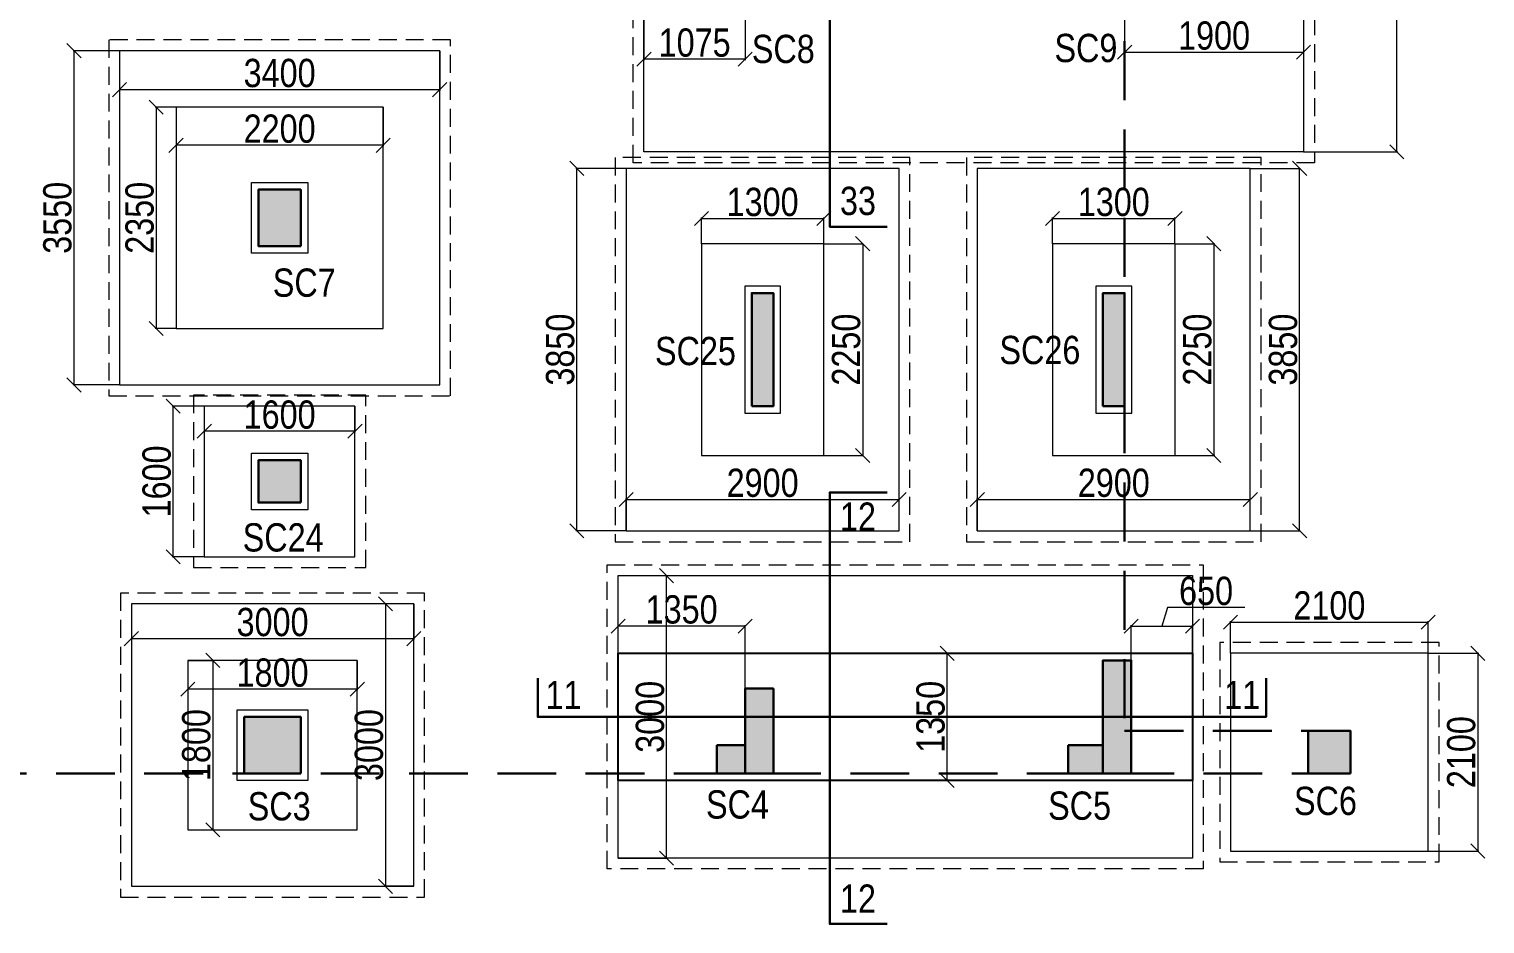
# Model space of a CAD drawing. Header units: millimetres. Extents: x 1112055 to 3390982, y -148532 to 766891.
# Drawn here: x 1999748 to 2015210, y 643513 to 653016 of the extents above; entities that cross this region are included whole.
import ezdxf

# ---------------------------------------------------------------- set-up
doc = ezdxf.new("R2010")
doc.units = ezdxf.units.MM
doc.header["$PDMODE"] = 35
doc.header["$PDSIZE"] = -25
doc.linetypes.add('DASHED2', pattern=[0.375, 0.25, -0.125])
doc.linetypes.add('Hidden', pattern=[9.525, 6.35, -3.175])
for name, color, linetype, lineweight in [('B COL. NO.', 3, 'Continuous', 20), ('B FINAL COLUMN', 1, 'Continuous', 30), ('B FOOTING', 49, 'Continuous', 20), ('B FOOTING DIM', 234, 'Continuous', 9), ('B P.C.C', 251, 'Continuous', 0)]:
    doc.layers.add(name, color=color, linetype=linetype, lineweight=lineweight)
doc.layers.add('B Pedestal', color=7, linetype='Continuous', lineweight=9, true_color=0x5c8948)
doc.layers.add('B-COL HT', color=7, linetype='Continuous', lineweight=0, true_color=0x4e4f45)
doc.styles.add('SWINC', font='swissc.ttf')
doc.dimstyles.new('BHOOMI', dxfattribs={"dimtxt": 230, "dimasz": 150, "dimexe": 10, "dimexo": 0, "dimgap": 25, "dimtad": 1, "dimdec": 0, "dimzin": 0, "dimdsep": 46, "dimtxsty": 'SWINC', "dimblk": 'OBLIQUE', "dimcen": 0.09, "dimclrd": 250, "dimclre": 250, "dimclrt": 256, "dimaunit": 1, "dimadec": 3, "dimazin": 0, "dimtfac": 1, "dimtdec": 0, "dimtofl": 0, "dimtmove": 1, "dimatfit": 3, "dimfxl": 100, "dimtolj": 1, "dimtzin": 0, "dimlwd": 9, "dimlwe": 5, "dimarcsym": 0})

# ---------------------------------------------------------------- blocks, each defined once
blk = doc.blocks.new('_Oblique')
at = {"color": 0, "linetype": 'ByBlock', "lineweight": -2}
blk.add_line((-0.5, -0.5), (0.5, 0.5), dxfattribs=at)
blk = doc.blocks.new('*D2699')
at = {"layer": 'B FOOTING DIM', "color": 250, "lineweight": 5, "ltscale": 0.5, "transparency": 16777216}
for p, q in [((2000834, 646912), (2000834, 646532)), ((2003834, 646912), (2003834, 646532)), ((2003834, 646542), (2000834, 646542))]:
    blk.add_line(p, q, dxfattribs=at)
at = {"layer": 'Defpoints', "color": 0, "transparency": 16777216}
for p in [(2000834, 646912), (2003834, 646912), (2000834, 646542)]:
    blk.add_point(p, dxfattribs=at)
at = {"layer": 'B FOOTING DIM', "color": 250, "lineweight": 5, "transparency": 16777216, "xscale": 150, "yscale": 150, "zscale": 150, "rotation": 180}
blk.add_blockref('_Oblique', (2000834, 646542), dxfattribs=at)
at = {"layer": 'B FOOTING DIM', "color": 250, "lineweight": 5, "transparency": 16777216, "xscale": 150, "yscale": 150, "zscale": 150}
blk.add_blockref('_Oblique', (2003834, 646542), dxfattribs=at)
at = {"layer": 'B FOOTING DIM', "transparency": 16777216, "insert": (2002334, 646717), "char_height": 300, "attachment_point": 5, "style": 'SWINC'}
blk.add_mtext('\\A1;3000', dxfattribs=at)
blk = doc.blocks.new('*D2700')
at = {"layer": 'B FOOTING DIM', "color": 250, "lineweight": 5, "ltscale": 0.5, "transparency": 16777216}
for p, q in [((2003834, 646912), (2003524, 646912)), ((2003534, 646912), (2003534, 643912)), ((2003834, 643912), (2003524, 643912))]:
    blk.add_line(p, q, dxfattribs=at)
at = {"layer": 'Defpoints', "color": 0, "transparency": 16777216}
for p in [(2003834, 646912), (2003534, 643912), (2003834, 643912)]:
    blk.add_point(p, dxfattribs=at)
at = {"layer": 'B FOOTING DIM', "color": 250, "lineweight": 5, "transparency": 16777216, "xscale": 150, "yscale": 150, "zscale": 150}
for p, rotation in [((2003534, 646912), 90), ((2003534, 643912), 270)]:
    blk.add_blockref('_Oblique', p, dxfattribs=dict(at, rotation=rotation))
at = {"layer": 'B FOOTING DIM', "transparency": 16777216, "insert": (2003359, 645412), "char_height": 300, "attachment_point": 5, "rotation": 90, "style": 'SWINC'}
blk.add_mtext('\\A1;3000', dxfattribs=at)
blk = doc.blocks.new('*D2701')
at = {"layer": 'B FOOTING DIM', "color": 250, "lineweight": 5, "ltscale": 0.5, "transparency": 16777216}
for p, q in [((2001434, 646312), (2001434, 645995)), ((2003234, 646312), (2003234, 645995)), ((2003234, 646005), (2001434, 646005))]:
    blk.add_line(p, q, dxfattribs=at)
at = {"layer": 'Defpoints', "color": 0, "transparency": 16777216}
for p in [(2001434, 646312), (2003234, 646312), (2001434, 646005)]:
    blk.add_point(p, dxfattribs=at)
at = {"layer": 'B FOOTING DIM', "color": 250, "lineweight": 5, "transparency": 16777216, "xscale": 150, "yscale": 150, "zscale": 150, "rotation": 180}
blk.add_blockref('_Oblique', (2001434, 646005), dxfattribs=at)
at = {"layer": 'B FOOTING DIM', "color": 250, "lineweight": 5, "transparency": 16777216, "xscale": 150, "yscale": 150, "zscale": 150}
blk.add_blockref('_Oblique', (2003234, 646005), dxfattribs=at)
at = {"layer": 'B FOOTING DIM', "transparency": 16777216, "insert": (2002334, 646180), "char_height": 300, "attachment_point": 5, "style": 'SWINC'}
blk.add_mtext('\\A1;1800', dxfattribs=at)
blk = doc.blocks.new('*D2702')
at = {"layer": 'B FOOTING DIM', "color": 250, "lineweight": 5, "ltscale": 0.5, "transparency": 16777216}
for p, q in [((2001434, 646312), (2001710, 646312)), ((2001700, 646312), (2001700, 644512)), ((2001434, 644512), (2001710, 644512))]:
    blk.add_line(p, q, dxfattribs=at)
at = {"layer": 'Defpoints', "color": 0, "transparency": 16777216}
for p in [(2001434, 646312), (2001434, 644512), (2001700, 644512)]:
    blk.add_point(p, dxfattribs=at)
at = {"layer": 'B FOOTING DIM', "color": 250, "lineweight": 5, "transparency": 16777216, "xscale": 150, "yscale": 150, "zscale": 150}
for p, rotation in [((2001700, 646312), 90), ((2001700, 644512), 270)]:
    blk.add_blockref('_Oblique', p, dxfattribs=dict(at, rotation=rotation))
at = {"layer": 'B FOOTING DIM', "transparency": 16777216, "insert": (2001525, 645412), "char_height": 300, "attachment_point": 5, "rotation": 90, "style": 'SWINC'}
blk.add_mtext('\\A1;1800', dxfattribs=at)
blk = doc.blocks.new('*D2729')
at = {"layer": 'B FOOTING DIM', "color": 250, "lineweight": 5, "ltscale": 0.5, "transparency": 16777216}
for p, q in [((2000709, 652787), (2000709, 652363)), ((2004109, 652787), (2004109, 652363)), ((2000709, 652373), (2004109, 652373))]:
    blk.add_line(p, q, dxfattribs=at)
at = {"layer": 'Defpoints', "color": 0, "transparency": 16777216}
for p in [(2000709, 652787), (2004109, 652787), (2004109, 652373)]:
    blk.add_point(p, dxfattribs=at)
at = {"layer": 'B FOOTING DIM', "color": 250, "lineweight": 5, "transparency": 16777216, "xscale": 150, "yscale": 150, "zscale": 150, "rotation": 180}
blk.add_blockref('_Oblique', (2000709, 652373), dxfattribs=at)
at = {"layer": 'B FOOTING DIM', "color": 250, "lineweight": 5, "transparency": 16777216, "xscale": 150, "yscale": 150, "zscale": 150}
blk.add_blockref('_Oblique', (2004109, 652373), dxfattribs=at)
at = {"layer": 'B FOOTING DIM', "transparency": 16777216, "insert": (2002409, 652548), "char_height": 300, "attachment_point": 5, "style": 'SWINC'}
blk.add_mtext('\\A1;3400', dxfattribs=at)
blk = doc.blocks.new('*D2730')
at = {"layer": 'B FOOTING DIM', "color": 250, "lineweight": 5, "ltscale": 0.5, "transparency": 16777216}
for p, q in [((2001309, 652187), (2001309, 651772)), ((2003509, 652187), (2003509, 651772)), ((2003509, 651782), (2001309, 651782))]:
    blk.add_line(p, q, dxfattribs=at)
at = {"layer": 'Defpoints', "color": 0, "transparency": 16777216}
for p in [(2001309, 652187), (2003509, 652187), (2001309, 651782)]:
    blk.add_point(p, dxfattribs=at)
at = {"layer": 'B FOOTING DIM', "color": 250, "lineweight": 5, "transparency": 16777216, "xscale": 150, "yscale": 150, "zscale": 150, "rotation": 180}
blk.add_blockref('_Oblique', (2001309, 651782), dxfattribs=at)
at = {"layer": 'B FOOTING DIM', "color": 250, "lineweight": 5, "transparency": 16777216, "xscale": 150, "yscale": 150, "zscale": 150}
blk.add_blockref('_Oblique', (2003509, 651782), dxfattribs=at)
at = {"layer": 'B FOOTING DIM', "transparency": 16777216, "insert": (2002409, 651957), "char_height": 300, "attachment_point": 5, "style": 'SWINC'}
blk.add_mtext('\\A1;2200', dxfattribs=at)
blk = doc.blocks.new('*D2731')
at = {"layer": 'B FOOTING DIM', "color": 250, "lineweight": 5, "ltscale": 0.5, "transparency": 16777216}
for p, q in [((2000709, 652787), (2000215, 652787)), ((2000225, 652787), (2000225, 649237)), ((2000709, 649237), (2000215, 649237))]:
    blk.add_line(p, q, dxfattribs=at)
at = {"layer": 'Defpoints', "color": 0, "transparency": 16777216}
for p in [(2000709, 652787), (2000225, 649237), (2000709, 649237)]:
    blk.add_point(p, dxfattribs=at)
at = {"layer": 'B FOOTING DIM', "color": 250, "lineweight": 5, "transparency": 16777216, "xscale": 150, "yscale": 150, "zscale": 150}
for p, rotation in [((2000225, 652787), 90), ((2000225, 649237), 270)]:
    blk.add_blockref('_Oblique', p, dxfattribs=dict(at, rotation=rotation))
at = {"layer": 'B FOOTING DIM', "transparency": 16777216, "insert": (2000050, 651012), "char_height": 300, "attachment_point": 5, "rotation": 90, "style": 'SWINC'}
blk.add_mtext('\\A1;3550', dxfattribs=at)
blk = doc.blocks.new('*D2732')
at = {"layer": 'B FOOTING DIM', "color": 250, "lineweight": 5, "ltscale": 0.5, "transparency": 16777216}
for p, q in [((2001309, 652187), (2001088, 652187)), ((2001098, 652187), (2001098, 649837)), ((2001309, 649837), (2001088, 649837))]:
    blk.add_line(p, q, dxfattribs=at)
at = {"layer": 'Defpoints', "color": 0, "transparency": 16777216}
for p in [(2001309, 652187), (2001098, 649837), (2001309, 649837)]:
    blk.add_point(p, dxfattribs=at)
at = {"layer": 'B FOOTING DIM', "color": 250, "lineweight": 5, "transparency": 16777216, "xscale": 150, "yscale": 150, "zscale": 150}
for p, rotation in [((2001098, 652187), 90), ((2001098, 649837), 270)]:
    blk.add_blockref('_Oblique', p, dxfattribs=dict(at, rotation=rotation))
at = {"layer": 'B FOOTING DIM', "transparency": 16777216, "insert": (2000923, 651012), "char_height": 300, "attachment_point": 5, "rotation": 90, "style": 'SWINC'}
blk.add_mtext('\\A1;2350', dxfattribs=at)
blk = doc.blocks.new('*D2749')
at = {"layer": 'B FOOTING DIM', "color": 250, "lineweight": 5, "ltscale": 0.5, "transparency": 16777216}
for p, q in [((2009628, 646387), (2009489, 646387)), ((2009499, 645037), (2009499, 646387)), ((2009628, 645037), (2009489, 645037))]:
    blk.add_line(p, q, dxfattribs=at)
at = {"layer": 'Defpoints', "color": 0, "transparency": 16777216}
for p in [(2009499, 646387), (2009628, 646387), (2009628, 645037)]:
    blk.add_point(p, dxfattribs=at)
at = {"layer": 'B FOOTING DIM', "color": 250, "lineweight": 5, "transparency": 16777216, "xscale": 150, "yscale": 150, "zscale": 150}
for p, rotation in [((2009499, 646387), 90), ((2009499, 645037), 270)]:
    blk.add_blockref('_Oblique', p, dxfattribs=dict(at, rotation=rotation))
at = {"layer": 'B FOOTING DIM', "transparency": 16777216, "insert": (2009324, 645712), "char_height": 300, "attachment_point": 5, "rotation": 90, "style": 'SWINC'}
blk.add_mtext('\\A1;1350', dxfattribs=at)
blk = doc.blocks.new('*D2750')
at = {"layer": 'B FOOTING DIM', "color": 250, "lineweight": 5, "ltscale": 0.5, "transparency": 16777216}
for p, q in [((2006004, 647212), (2006529, 647212)), ((2006519, 644212), (2006519, 647212)), ((2006004, 644212), (2006529, 644212))]:
    blk.add_line(p, q, dxfattribs=at)
at = {"layer": 'Defpoints', "color": 0, "transparency": 16777216}
for p in [(2006004, 647212), (2006519, 647212), (2006004, 644212)]:
    blk.add_point(p, dxfattribs=at)
at = {"layer": 'B FOOTING DIM', "color": 250, "lineweight": 5, "transparency": 16777216, "xscale": 150, "yscale": 150, "zscale": 150}
for p, rotation in [((2006519, 647212), 90), ((2006519, 644212), 270)]:
    blk.add_blockref('_Oblique', p, dxfattribs=dict(at, rotation=rotation))
at = {"layer": 'B FOOTING DIM', "transparency": 16777216, "insert": (2006344, 645712), "char_height": 300, "attachment_point": 5, "rotation": 90, "style": 'SWINC'}
blk.add_mtext('\\A1;3000', dxfattribs=at)
blk = doc.blocks.new('*D2751')
at = {"layer": 'B FOOTING DIM', "color": 250, "lineweight": 5, "ltscale": 0.5, "transparency": 16777216}
for p, q in [((2006004, 646012), (2006004, 646686)), ((2007354, 646676), (2006004, 646676)), ((2007354, 646012), (2007354, 646686))]:
    blk.add_line(p, q, dxfattribs=at)
at = {"layer": 'Defpoints', "color": 0, "transparency": 16777216}
for p in [(2006004, 646676), (2006004, 646012), (2007354, 646012)]:
    blk.add_point(p, dxfattribs=at)
at = {"layer": 'B FOOTING DIM', "color": 250, "lineweight": 5, "transparency": 16777216, "xscale": 150, "yscale": 150, "zscale": 150, "rotation": 180}
blk.add_blockref('_Oblique', (2006004, 646676), dxfattribs=at)
at = {"layer": 'B FOOTING DIM', "color": 250, "lineweight": 5, "transparency": 16777216, "xscale": 150, "yscale": 150, "zscale": 150}
blk.add_blockref('_Oblique', (2007354, 646676), dxfattribs=at)
at = {"layer": 'B FOOTING DIM', "transparency": 16777216, "insert": (2006679, 646851), "char_height": 300, "attachment_point": 5, "style": 'SWINC'}
blk.add_mtext('\\A1;1350', dxfattribs=at)
blk = doc.blocks.new('*D2752')
at = {"layer": 'B FOOTING DIM', "color": 250, "lineweight": 5, "ltscale": 0.5, "transparency": 16777216}
for p, q in [((2011838, 646873), (2011779, 646676)), ((2012660, 646873), (2011838, 646873)), ((2011454, 646312), (2011454, 646686)), ((2011454, 646676), (2012104, 646676)), ((2012104, 646312), (2012104, 646686))]:
    blk.add_line(p, q, dxfattribs=at)
at = {"layer": 'Defpoints', "color": 0, "transparency": 16777216}
for p in [(2012104, 646676), (2011454, 646312), (2012104, 646312)]:
    blk.add_point(p, dxfattribs=at)
at = {"layer": 'B FOOTING DIM', "color": 250, "lineweight": 5, "transparency": 16777216, "xscale": 150, "yscale": 150, "zscale": 150, "rotation": 180}
blk.add_blockref('_Oblique', (2011454, 646676), dxfattribs=at)
at = {"layer": 'B FOOTING DIM', "color": 250, "lineweight": 5, "transparency": 16777216, "xscale": 150, "yscale": 150, "zscale": 150}
blk.add_blockref('_Oblique', (2012104, 646676), dxfattribs=at)
at = {"layer": 'B FOOTING DIM', "transparency": 16777216, "insert": (2012249, 647048), "char_height": 300, "attachment_point": 5, "style": 'SWINC'}
blk.add_mtext('\\A1;650', dxfattribs=at)
blk = doc.blocks.new('*D2753')
at = {"layer": 'B FOOTING DIM', "color": 250, "lineweight": 5, "ltscale": 0.5, "transparency": 16777216}
for p, q in [((2012509, 646387), (2012509, 646728)), ((2012509, 646718), (2014609, 646718)), ((2014609, 646387), (2014609, 646728))]:
    blk.add_line(p, q, dxfattribs=at)
at = {"layer": 'Defpoints', "color": 0, "transparency": 16777216}
for p in [(2014609, 646718), (2012509, 646387), (2014609, 646387)]:
    blk.add_point(p, dxfattribs=at)
at = {"layer": 'B FOOTING DIM', "color": 250, "lineweight": 5, "transparency": 16777216, "xscale": 150, "yscale": 150, "zscale": 150, "rotation": 180}
blk.add_blockref('_Oblique', (2012509, 646718), dxfattribs=at)
at = {"layer": 'B FOOTING DIM', "color": 250, "lineweight": 5, "transparency": 16777216, "xscale": 150, "yscale": 150, "zscale": 150}
blk.add_blockref('_Oblique', (2014609, 646718), dxfattribs=at)
at = {"layer": 'B FOOTING DIM', "transparency": 16777216, "insert": (2013559, 646893), "char_height": 300, "attachment_point": 5, "style": 'SWINC'}
blk.add_mtext('\\A1;2100', dxfattribs=at)
blk = doc.blocks.new('*D2754')
at = {"layer": 'B FOOTING DIM', "color": 250, "lineweight": 5, "ltscale": 0.5, "transparency": 16777216}
for p, q in [((2014609, 646387), (2015145, 646387)), ((2015135, 646387), (2015135, 644287)), ((2014609, 644287), (2015145, 644287))]:
    blk.add_line(p, q, dxfattribs=at)
at = {"layer": 'Defpoints', "color": 0, "transparency": 16777216}
for p in [(2014609, 646387), (2014609, 644287), (2015135, 644287)]:
    blk.add_point(p, dxfattribs=at)
at = {"layer": 'B FOOTING DIM', "color": 250, "lineweight": 5, "transparency": 16777216, "xscale": 150, "yscale": 150, "zscale": 150}
for p, rotation in [((2015135, 646387), 90), ((2015135, 644287), 270)]:
    blk.add_blockref('_Oblique', p, dxfattribs=dict(at, rotation=rotation))
at = {"layer": 'B FOOTING DIM', "transparency": 16777216, "insert": (2014960, 645337), "char_height": 300, "attachment_point": 5, "rotation": 90, "style": 'SWINC'}
blk.add_mtext('\\A1;2100', dxfattribs=at)
blk = doc.blocks.new('*D2653')
at = {"layer": 'B FOOTING DIM', "color": 250, "lineweight": 5, "ltscale": 0.5, "transparency": 16777216}
for p, q in [((2013284, 655312), (2014285, 655312)), ((2014275, 651712), (2014275, 655312)), ((2013284, 651712), (2014285, 651712))]:
    blk.add_line(p, q, dxfattribs=at)
at = {"layer": 'Defpoints', "color": 0, "transparency": 16777216}
for p in [(2013284, 655312), (2014275, 655312), (2013284, 651712)]:
    blk.add_point(p, dxfattribs=at)
at = {"layer": 'B FOOTING DIM', "color": 250, "lineweight": 5, "transparency": 16777216, "xscale": 150, "yscale": 150, "zscale": 150}
for p, rotation in [((2014275, 655312), 90), ((2014275, 651712), 270)]:
    blk.add_blockref('_Oblique', p, dxfattribs=dict(at, rotation=rotation))
at = {"layer": 'B FOOTING DIM', "transparency": 16777216, "insert": (2014100, 653512), "char_height": 300, "attachment_point": 5, "rotation": 90, "style": 'SWINC'}
blk.add_mtext('\\A1;3600', dxfattribs=at)
blk = doc.blocks.new('*D2654')
at = {"layer": 'B FOOTING DIM', "color": 250, "lineweight": 5, "ltscale": 0.5, "transparency": 16777216}
for p, q in [((2011384, 653137), (2011384, 652761)), ((2013284, 653137), (2013284, 652761)), ((2011384, 652771), (2013284, 652771))]:
    blk.add_line(p, q, dxfattribs=at)
at = {"layer": 'Defpoints', "color": 0, "transparency": 16777216}
for p in [(2011384, 653137), (2013284, 653137), (2013284, 652771)]:
    blk.add_point(p, dxfattribs=at)
at = {"layer": 'B FOOTING DIM', "color": 250, "lineweight": 5, "transparency": 16777216, "xscale": 150, "yscale": 150, "zscale": 150, "rotation": 180}
blk.add_blockref('_Oblique', (2011384, 652771), dxfattribs=at)
at = {"layer": 'B FOOTING DIM', "color": 250, "lineweight": 5, "transparency": 16777216, "xscale": 150, "yscale": 150, "zscale": 150}
blk.add_blockref('_Oblique', (2013284, 652771), dxfattribs=at)
at = {"layer": 'B FOOTING DIM', "transparency": 16777216, "insert": (2012334, 652946), "char_height": 300, "attachment_point": 5, "style": 'SWINC'}
blk.add_mtext('\\A1;1900', dxfattribs=at)
blk = doc.blocks.new('*D2655')
at = {"layer": 'B FOOTING DIM', "color": 250, "lineweight": 5, "ltscale": 0.5, "transparency": 16777216}
for p, q in [((2006279, 653137), (2006279, 652686)), ((2007354, 653212), (2007354, 652686)), ((2007354, 652696), (2006279, 652696))]:
    blk.add_line(p, q, dxfattribs=at)
at = {"layer": 'Defpoints', "color": 0, "transparency": 16777216}
for p in [(2006279, 653137), (2007354, 653212), (2006279, 652696)]:
    blk.add_point(p, dxfattribs=at)
at = {"layer": 'B FOOTING DIM', "color": 250, "lineweight": 5, "transparency": 16777216, "xscale": 150, "yscale": 150, "zscale": 150, "rotation": 180}
blk.add_blockref('_Oblique', (2006279, 652696), dxfattribs=at)
at = {"layer": 'B FOOTING DIM', "color": 250, "lineweight": 5, "transparency": 16777216, "xscale": 150, "yscale": 150, "zscale": 150}
blk.add_blockref('_Oblique', (2007354, 652696), dxfattribs=at)
at = {"layer": 'B FOOTING DIM', "transparency": 16777216, "insert": (2006817, 652871), "char_height": 300, "attachment_point": 5, "style": 'SWINC'}
blk.add_mtext('\\A1;1075', dxfattribs=at)
blk = doc.blocks.new('*D2755')
at = {"layer": 'B FOOTING DIM', "color": 250, "lineweight": 5, "ltscale": 0.5, "transparency": 16777216}
for p, q in [((2001609, 649012), (2001269, 649012)), ((2001279, 647412), (2001279, 649012)), ((2001609, 647412), (2001269, 647412))]:
    blk.add_line(p, q, dxfattribs=at)
at = {"layer": 'Defpoints', "color": 0, "transparency": 16777216}
for p in [(2001279, 649012), (2001609, 649012), (2001609, 647412)]:
    blk.add_point(p, dxfattribs=at)
at = {"layer": 'B FOOTING DIM', "color": 250, "lineweight": 5, "transparency": 16777216, "xscale": 150, "yscale": 150, "zscale": 150}
for p, rotation in [((2001279, 649012), 90), ((2001279, 647412), 270)]:
    blk.add_blockref('_Oblique', p, dxfattribs=dict(at, rotation=rotation))
at = {"layer": 'B FOOTING DIM', "transparency": 16777216, "insert": (2001104, 648212), "char_height": 300, "attachment_point": 5, "rotation": 90, "style": 'SWINC'}
blk.add_mtext('\\A1;1600', dxfattribs=at)
blk = doc.blocks.new('*D2756')
at = {"layer": 'B FOOTING DIM', "color": 250, "lineweight": 5, "ltscale": 0.5, "transparency": 16777216}
for p, q in [((2001609, 649012), (2001609, 648735)), ((2003209, 649012), (2003209, 648735)), ((2003209, 648745), (2001609, 648745))]:
    blk.add_line(p, q, dxfattribs=at)
at = {"layer": 'Defpoints', "color": 0, "transparency": 16777216}
for p in [(2001609, 649012), (2003209, 649012), (2001609, 648745)]:
    blk.add_point(p, dxfattribs=at)
at = {"layer": 'B FOOTING DIM', "color": 250, "lineweight": 5, "transparency": 16777216, "xscale": 150, "yscale": 150, "zscale": 150, "rotation": 180}
blk.add_blockref('_Oblique', (2001609, 648745), dxfattribs=at)
at = {"layer": 'B FOOTING DIM', "color": 250, "lineweight": 5, "transparency": 16777216, "xscale": 150, "yscale": 150, "zscale": 150}
blk.add_blockref('_Oblique', (2003209, 648745), dxfattribs=at)
at = {"layer": 'B FOOTING DIM', "transparency": 16777216, "insert": (2002409, 648920), "char_height": 300, "attachment_point": 5, "style": 'SWINC'}
blk.add_mtext('\\A1;1600', dxfattribs=at)
blk = doc.blocks.new('*D2759')
at = {"layer": 'B FOOTING DIM', "color": 250, "lineweight": 5, "ltscale": 0.5, "transparency": 16777216}
for p, q in [((2006089, 651537), (2005555, 651537)), ((2005565, 647687), (2005565, 651537)), ((2006089, 647687), (2005555, 647687))]:
    blk.add_line(p, q, dxfattribs=at)
at = {"layer": 'Defpoints', "color": 0, "transparency": 16777216}
for p in [(2005565, 651537), (2006089, 651537), (2006089, 647687)]:
    blk.add_point(p, dxfattribs=at)
at = {"layer": 'B FOOTING DIM', "color": 250, "lineweight": 5, "transparency": 16777216, "xscale": 150, "yscale": 150, "zscale": 150}
for p, rotation in [((2005565, 651537), 90), ((2005565, 647687), 270)]:
    blk.add_blockref('_Oblique', p, dxfattribs=dict(at, rotation=rotation))
at = {"layer": 'B FOOTING DIM', "transparency": 16777216, "insert": (2005390, 649612), "char_height": 300, "attachment_point": 5, "rotation": 90, "style": 'SWINC'}
blk.add_mtext('\\A1;3850', dxfattribs=at)
blk = doc.blocks.new('*D2760')
at = {"layer": 'B FOOTING DIM', "color": 250, "lineweight": 5, "ltscale": 0.5, "transparency": 16777216}
for p, q in [((2006089, 647687), (2006089, 648031)), ((2006089, 648021), (2008989, 648021)), ((2008989, 647687), (2008989, 648031))]:
    blk.add_line(p, q, dxfattribs=at)
at = {"layer": 'Defpoints', "color": 0, "transparency": 16777216}
for p in [(2008989, 648021), (2006089, 647687), (2008989, 647687)]:
    blk.add_point(p, dxfattribs=at)
at = {"layer": 'B FOOTING DIM', "color": 250, "lineweight": 5, "transparency": 16777216, "xscale": 150, "yscale": 150, "zscale": 150, "rotation": 180}
blk.add_blockref('_Oblique', (2006089, 648021), dxfattribs=at)
at = {"layer": 'B FOOTING DIM', "color": 250, "lineweight": 5, "transparency": 16777216, "xscale": 150, "yscale": 150, "zscale": 150}
blk.add_blockref('_Oblique', (2008989, 648021), dxfattribs=at)
at = {"layer": 'B FOOTING DIM', "transparency": 16777216, "insert": (2007539, 648196), "char_height": 300, "attachment_point": 5, "style": 'SWINC'}
blk.add_mtext('\\A1;2900', dxfattribs=at)
blk = doc.blocks.new('*D2761')
at = {"layer": 'B FOOTING DIM', "color": 250, "lineweight": 5, "ltscale": 0.5, "transparency": 16777216}
for p, q in [((2012719, 651537), (2013253, 651537)), ((2013243, 647687), (2013243, 651537)), ((2012719, 647687), (2013253, 647687))]:
    blk.add_line(p, q, dxfattribs=at)
at = {"layer": 'Defpoints', "color": 0, "transparency": 16777216}
for p in [(2012719, 651537), (2013243, 651537), (2012719, 647687)]:
    blk.add_point(p, dxfattribs=at)
at = {"layer": 'B FOOTING DIM', "color": 250, "lineweight": 5, "transparency": 16777216, "xscale": 150, "yscale": 150, "zscale": 150}
for p, rotation in [((2013243, 651537), 90), ((2013243, 647687), 270)]:
    blk.add_blockref('_Oblique', p, dxfattribs=dict(at, rotation=rotation))
at = {"layer": 'B FOOTING DIM', "transparency": 16777216, "insert": (2013068, 649612), "char_height": 300, "attachment_point": 5, "rotation": 90, "style": 'SWINC'}
blk.add_mtext('\\A1;3850', dxfattribs=at)
blk = doc.blocks.new('*D2762')
at = {"layer": 'B FOOTING DIM', "color": 250, "lineweight": 5, "ltscale": 0.5, "transparency": 16777216}
for p, q in [((2009819, 647687), (2009819, 648031)), ((2009819, 648021), (2012719, 648021)), ((2012719, 647687), (2012719, 648031))]:
    blk.add_line(p, q, dxfattribs=at)
at = {"layer": 'Defpoints', "color": 0, "transparency": 16777216}
for p in [(2012719, 648021), (2009819, 647687), (2012719, 647687)]:
    blk.add_point(p, dxfattribs=at)
at = {"layer": 'B FOOTING DIM', "color": 250, "lineweight": 5, "transparency": 16777216, "xscale": 150, "yscale": 150, "zscale": 150, "rotation": 180}
blk.add_blockref('_Oblique', (2009819, 648021), dxfattribs=at)
at = {"layer": 'B FOOTING DIM', "color": 250, "lineweight": 5, "transparency": 16777216, "xscale": 150, "yscale": 150, "zscale": 150}
blk.add_blockref('_Oblique', (2012719, 648021), dxfattribs=at)
at = {"layer": 'B FOOTING DIM', "transparency": 16777216, "insert": (2011269, 648196), "char_height": 300, "attachment_point": 5, "style": 'SWINC'}
blk.add_mtext('\\A1;2900', dxfattribs=at)
blk = doc.blocks.new('*D2781')
at = {"layer": 'B FOOTING DIM', "color": 250, "lineweight": 5, "ltscale": 0.5, "transparency": 16777216}
for p, q in [((2006889, 650737), (2006889, 651014)), ((2006889, 651004), (2008189, 651004)), ((2008189, 650737), (2008189, 651014))]:
    blk.add_line(p, q, dxfattribs=at)
at = {"layer": 'Defpoints', "color": 0, "transparency": 16777216}
for p in [(2008189, 651004), (2006889, 650737), (2008189, 650737)]:
    blk.add_point(p, dxfattribs=at)
at = {"layer": 'B FOOTING DIM', "color": 250, "lineweight": 5, "transparency": 16777216, "xscale": 150, "yscale": 150, "zscale": 150, "rotation": 180}
blk.add_blockref('_Oblique', (2006889, 651004), dxfattribs=at)
at = {"layer": 'B FOOTING DIM', "color": 250, "lineweight": 5, "transparency": 16777216, "xscale": 150, "yscale": 150, "zscale": 150}
blk.add_blockref('_Oblique', (2008189, 651004), dxfattribs=at)
at = {"layer": 'B FOOTING DIM', "transparency": 16777216, "insert": (2007539, 651179), "char_height": 300, "attachment_point": 5, "style": 'SWINC'}
blk.add_mtext('\\A1;1300', dxfattribs=at)
blk = doc.blocks.new('*D2782')
at = {"layer": 'B FOOTING DIM', "color": 250, "lineweight": 5, "ltscale": 0.5, "transparency": 16777216}
for p, q in [((2008189, 650737), (2008612, 650737)), ((2008602, 650737), (2008602, 648487)), ((2008189, 648487), (2008612, 648487))]:
    blk.add_line(p, q, dxfattribs=at)
at = {"layer": 'Defpoints', "color": 0, "transparency": 16777216}
for p in [(2008189, 650737), (2008189, 648487), (2008602, 648487)]:
    blk.add_point(p, dxfattribs=at)
at = {"layer": 'B FOOTING DIM', "color": 250, "lineweight": 5, "transparency": 16777216, "xscale": 150, "yscale": 150, "zscale": 150}
for p, rotation in [((2008602, 650737), 90), ((2008602, 648487), 270)]:
    blk.add_blockref('_Oblique', p, dxfattribs=dict(at, rotation=rotation))
at = {"layer": 'B FOOTING DIM', "transparency": 16777216, "insert": (2008427, 649612), "char_height": 300, "attachment_point": 5, "rotation": 90, "style": 'SWINC'}
blk.add_mtext('\\A1;2250', dxfattribs=at)
blk = doc.blocks.new('*D2783')
at = {"layer": 'B FOOTING DIM', "color": 250, "lineweight": 5, "ltscale": 0.5, "transparency": 16777216}
for p, q in [((2010619, 650737), (2010619, 651014)), ((2010619, 651004), (2011919, 651004)), ((2011919, 650737), (2011919, 651014))]:
    blk.add_line(p, q, dxfattribs=at)
at = {"layer": 'Defpoints', "color": 0, "transparency": 16777216}
for p in [(2011919, 651004), (2010619, 650737), (2011919, 650737)]:
    blk.add_point(p, dxfattribs=at)
at = {"layer": 'B FOOTING DIM', "color": 250, "lineweight": 5, "transparency": 16777216, "xscale": 150, "yscale": 150, "zscale": 150, "rotation": 180}
blk.add_blockref('_Oblique', (2010619, 651004), dxfattribs=at)
at = {"layer": 'B FOOTING DIM', "color": 250, "lineweight": 5, "transparency": 16777216, "xscale": 150, "yscale": 150, "zscale": 150}
blk.add_blockref('_Oblique', (2011919, 651004), dxfattribs=at)
at = {"layer": 'B FOOTING DIM', "transparency": 16777216, "insert": (2011269, 651179), "char_height": 300, "attachment_point": 5, "style": 'SWINC'}
blk.add_mtext('\\A1;1300', dxfattribs=at)
blk = doc.blocks.new('*D2784')
at = {"layer": 'B FOOTING DIM', "color": 250, "lineweight": 5, "ltscale": 0.5, "transparency": 16777216}
for p, q in [((2011919, 650737), (2012342, 650737)), ((2012332, 650737), (2012332, 648487)), ((2011919, 648487), (2012342, 648487))]:
    blk.add_line(p, q, dxfattribs=at)
at = {"layer": 'Defpoints', "color": 0, "transparency": 16777216}
for p in [(2011919, 650737), (2011919, 648487), (2012332, 648487)]:
    blk.add_point(p, dxfattribs=at)
at = {"layer": 'B FOOTING DIM', "color": 250, "lineweight": 5, "transparency": 16777216, "xscale": 150, "yscale": 150, "zscale": 150}
for p, rotation in [((2012332, 650737), 90), ((2012332, 648487), 270)]:
    blk.add_blockref('_Oblique', p, dxfattribs=dict(at, rotation=rotation))
at = {"layer": 'B FOOTING DIM', "transparency": 16777216, "insert": (2012157, 649612), "char_height": 300, "attachment_point": 5, "rotation": 90, "style": 'SWINC'}
blk.add_mtext('\\A1;2250', dxfattribs=at)

msp = doc.modelspace()

# ---------------------------------------------------------------- hatches: boundary and pattern name
at = {"layer": 'B-COL HT', "lineweight": 0}
h = msp.add_hatch(color=250, dxfattribs=at)
h.dxf.hatch_style = 1
h.paths.add_polyline_path([(2002634.1, 650711.9), (2002184.1, 650711.9), (2002184.1, 651311.9), (2002634.1, 651311.9)])
at = {"layer": 'B-COL HT'}
h = msp.add_hatch(color=250, dxfattribs=at)
h.dxf.hatch_style = 1
h.paths.add_polyline_path([(2007424.1, 649011.9), (2007424.1, 650211.9), (2007654.1, 650211.9), (2007654.1, 649011.9)])
h = msp.add_hatch(color=250, dxfattribs=at)
h.dxf.hatch_style = 1
h.paths.add_polyline_path([(2011154.1, 649011.9), (2011154.1, 650211.9), (2011384.1, 650211.9), (2011384.1, 649011.9)])
at = {"layer": 'B-COL HT', "lineweight": 0}
h = msp.add_hatch(color=250, dxfattribs=at)
h.dxf.hatch_style = 1
h.paths.add_polyline_path([(2002184.1, 647986.9), (2002184.1, 648436.9), (2002634.1, 648436.9), (2002634.1, 647986.9)])
h = msp.add_hatch(color=250, dxfattribs=at)
h.dxf.hatch_style = 1
h.paths.add_polyline_path([(2011454.1, 645111.9), (2011154.1, 645111.9), (2011154.1, 646311.9), (2011454.1, 646311.9)])
h = msp.add_hatch(color=250, dxfattribs=at)
h.dxf.hatch_style = 1
h.paths.add_polyline_path([(2007654.1, 645111.9), (2007354.1, 645111.9), (2007354.1, 646011.9), (2007654.1, 646011.9)])
h = msp.add_hatch(color=250, dxfattribs=at)
h.dxf.hatch_style = 1
h.paths.add_polyline_path([(2002634.1, 645111.9), (2002034.1, 645111.9), (2002034.1, 645711.9), (2002634.1, 645711.9)])
h = msp.add_hatch(color=250, dxfattribs=at)
h.dxf.hatch_style = 1
h.paths.add_polyline_path([(2013784.1, 645111.9), (2013334.1, 645111.9), (2013334.1, 645561.9), (2013784.1, 645561.9)])
at = {"layer": 'B-COL HT'}
h = msp.add_hatch(color=250, dxfattribs=at)
h.dxf.hatch_style = 1
h.paths.add_polyline_path([(2007054.1, 645411.9), (2007354.1, 645411.9), (2007354.1, 645111.9), (2007054.1, 645111.9)])
h = msp.add_hatch(color=250, dxfattribs=at)
h.dxf.hatch_style = 1
h.paths.add_polyline_path([(2010784.1, 645411.9), (2011154.1, 645411.9), (2011154.1, 645111.9), (2010784.1, 645111.9)])

# ---------------------------------------------------------------- linework, layer by layer
at = {"color": 16, "linetype": 'DASHED2', "lineweight": 30, "ltscale": 2500}
msp.add_lwpolyline([(1985784.1, 673511.9), (2011384.1, 673511.9), (2011384.1, 645561.9), (2013784.1, 645561.9), (2013784.1, 645111.9), (1985784.1, 645111.9), (1985784.1, 673511.9)], dxfattribs=at)
at = {"color": 6, "lineweight": 30}
for points in [[(2008863.1, 656220.7), (2008252.2, 656220.7), (2008252.2, 650916.7), (2008863.1, 650916.7)], [(2008863.1, 648095.1), (2008252.2, 648095.1), (2008252.2, 643513.1), (2008863.1, 643513.1)], [(2005150.4, 646121.1), (2005150.4, 645711.9), (2012886.2, 645711.9), (2012886.2, 646121.1)]]:
    msp.add_lwpolyline(points, dxfattribs=at)
at = {"color": 1}
msp.add_lwpolyline([(2006004.1, 646386.9), (2012104.1, 646386.9), (2012104.1, 645036.9), (2006004.1, 645036.9)], close=True, dxfattribs=at)
at = {"layer": 'B FINAL COLUMN', "color": 1, "lineweight": 30}
for points in [[(2002634.1, 650711.9), (2002184.1, 650711.9), (2002184.1, 651311.9), (2002634.1, 651311.9)], [(2011454.1, 645111.9), (2011154.1, 645111.9), (2011154.1, 646311.9), (2011454.1, 646311.9)], [(2007654.1, 645111.9), (2007354.1, 645111.9), (2007354.1, 646011.9), (2007654.1, 646011.9)], [(2002634.1, 645111.9), (2002034.1, 645111.9), (2002034.1, 645711.9), (2002634.1, 645711.9)], [(2013784.1, 645111.9), (2013334.1, 645111.9), (2013334.1, 645561.9), (2013784.1, 645561.9)], [(2007054.1, 645411.9), (2007354.1, 645411.9), (2007354.1, 645111.9), (2007054.1, 645111.9)], [(2010784.1, 645411.9), (2011154.1, 645411.9), (2011154.1, 645111.9), (2010784.1, 645111.9)]]:
    msp.add_lwpolyline(points, close=True, dxfattribs=at)
at = {"layer": 'B FINAL COLUMN', "color": 11, "lineweight": 30}
for points in [[(2007424.1, 649011.9), (2007654.1, 649011.9), (2007654.1, 650211.9), (2007424.1, 650211.9)], [(2011154.1, 649011.9), (2011384.1, 649011.9), (2011384.1, 650211.9), (2011154.1, 650211.9)], [(2002634.1, 647986.9), (2002184.1, 647986.9), (2002184.1, 648436.9), (2002634.1, 648436.9)]]:
    msp.add_lwpolyline(points, close=True, dxfattribs=at)
at = {"layer": 'B FOOTING'}
for points in [[(2006279.1, 655311.9), (2013284.1, 655311.9), (2013284.1, 651711.9), (2006279.1, 651711.9)], [(2000709.1, 649236.9), (2004109.1, 649236.9), (2004109.1, 652786.9), (2000709.1, 652786.9)], [(2001309.1, 649836.9), (2003509.1, 649836.9), (2003509.1, 652186.9), (2001309.1, 652186.9)], [(2006089.1, 647686.9), (2008989.1, 647686.9), (2008989.1, 651536.9), (2006089.1, 651536.9)], [(2009819.1, 647686.9), (2012719.1, 647686.9), (2012719.1, 651536.9), (2009819.1, 651536.9)], [(2006889.1, 648486.9), (2008189.1, 648486.9), (2008189.1, 650736.9), (2006889.1, 650736.9)], [(2010619.1, 648486.9), (2011919.1, 648486.9), (2011919.1, 650736.9), (2010619.1, 650736.9)], [(2001609.1, 647411.9), (2003209.1, 647411.9), (2003209.1, 649011.9), (2001609.1, 649011.9)], [(2006004.1, 647211.9), (2012104.1, 647211.9), (2012104.1, 644211.9), (2006004.1, 644211.9)], [(2000834.1, 643911.9), (2003834.1, 643911.9), (2003834.1, 646911.9), (2000834.1, 646911.9)], [(2012509.1, 644286.9), (2014609.1, 644286.9), (2014609.1, 646386.9), (2012509.1, 646386.9)], [(2001434.1, 644511.9), (2003234.1, 644511.9), (2003234.1, 646311.9), (2001434.1, 646311.9)]]:
    msp.add_lwpolyline(points, close=True, dxfattribs=at)
at = {"layer": 'B P.C.C', "color": 250, "linetype": 'Hidden', "lineweight": 0, "ltscale": 30}
for points in [[(2006164.1, 655426.9), (2013399.1, 655426.9), (2013399.1, 651596.9), (2006164.1, 651596.9)], [(2000594.1, 649121.9), (2004224.1, 649121.9), (2004224.1, 652901.9), (2000594.1, 652901.9)], [(2005974.1, 647571.9), (2009104.1, 647571.9), (2009104.1, 651651.9), (2005974.1, 651651.9)], [(2009704.1, 647571.9), (2012834.1, 647571.9), (2012834.1, 651651.9), (2009704.1, 651651.9)], [(2001494.1, 647296.9), (2003324.1, 647296.9), (2003324.1, 649126.9), (2001494.1, 649126.9)], [(2005889.1, 647326.9), (2012219.1, 647326.9), (2012219.1, 644096.9), (2005889.1, 644096.9)], [(2000719.1, 643796.9), (2003949.1, 643796.9), (2003949.1, 647026.9), (2000719.1, 647026.9)], [(2012394.1, 644171.9), (2014724.1, 644171.9), (2014724.1, 646501.9), (2012394.1, 646501.9)]]:
    msp.add_lwpolyline(points, close=True, dxfattribs=at)
at = {"layer": 'B Pedestal', "color": 87, "lineweight": 9}
for points in [[(2002709.1, 650636.9), (2002109.1, 650636.9), (2002109.1, 651386.9), (2002709.1, 651386.9)], [(2007349.1, 648936.9), (2007729.1, 648936.9), (2007729.1, 650286.9), (2007349.1, 650286.9)], [(2011079.1, 648936.9), (2011459.1, 648936.9), (2011459.1, 650286.9), (2011079.1, 650286.9)], [(2002709.1, 647911.9), (2002109.1, 647911.9), (2002109.1, 648511.9), (2002709.1, 648511.9)], [(2006004.1, 646386.9), (2012104.1, 646386.9), (2012104.1, 645036.9), (2006004.1, 645036.9)], [(2002709.1, 645036.9), (2001959.1, 645036.9), (2001959.1, 645786.9), (2002709.1, 645786.9)]]:
    msp.add_lwpolyline(points, close=True, dxfattribs=at)

# ---------------------------------------------------------------- texts
at = {"color": 6, "lineweight": 30, "style": 'SWINC'}
for s, p in [('33', (2008360.6, 651041.9)), ('12', (2008360.6, 647688.5)), ('11', (2005232.8, 645794)), ('11', (2012442, 645794)), ('12', (2008360.6, 643631.5))]:
    msp.add_text(s, height=300, dxfattribs=at).set_placement(p)
at = {"layer": 'B COL. NO.', "style": 'SWINC'}
for s, p in [('SC9', (2010639.1, 652665.7)), ('SC8', (2007424.5, 652655.8)), ('SC7', (2002336.6, 650173.4)), ('SC25', (2006396, 649447.3)), ('SC26', (2010054.7, 649458.3)), ('SC24', (2002016.9, 647468)), ('SC4', (2006937.7, 644631.4)), ('SC6', (2013183.1, 644669.5)), ('SC3', (2002070.5, 644612.2)), ('SC5', (2010571.6, 644618.8))]:
    msp.add_text(s, height=300, dxfattribs=at).set_placement(p)

# ---------------------------------------------------------------- dimensions: what is measured, and where the dimension line sits
at = {"layer": 'B FOOTING DIM', "color": 250, "ltscale": 0.5}
for base, p1, p2, picture, middle in [((2014274.7, 655311.9), (2013284.1, 651711.9), (2013284.1, 655311.9), '*D2653', (2014099.7, 653511.9)), ((2000225, 649236.9), (2000709.1, 652786.9), (2000709.1, 649236.9), '*D2731', (2000050, 651011.9)), ((2001097.6, 649836.9), (2001309.1, 652186.9), (2001309.1, 649836.9), '*D2732', (2000922.6, 651011.9)), ((2005564.9, 651536.9), (2006089.1, 647686.9), (2006089.1, 651536.9), '*D2759', (2005389.9, 649611.9)), ((2013243.4, 651536.9), (2012719.1, 647686.9), (2012719.1, 651536.9), '*D2761', (2013068.4, 649611.9)), ((2008602, 648486.9), (2008189.1, 650736.9), (2008189.1, 648486.9), '*D2782', (2008427, 649611.9)), ((2012332, 648486.9), (2011919.1, 650736.9), (2011919.1, 648486.9), '*D2784', (2012157, 649611.9)), ((2001278.5, 649011.9), (2001609.1, 647411.9), (2001609.1, 649011.9), '*D2755', (2001103.5, 648211.9)), ((2006518.7, 647211.9), (2006004.1, 644211.9), (2006004.1, 647211.9), '*D2750', (2006343.7, 645711.9)), ((2003534.2, 643911.9), (2003834.1, 646911.9), (2003834.1, 643911.9), '*D2700', (2003359.2, 645411.9)), ((2001700, 644511.9), (2001434.1, 646311.9), (2001434.1, 644511.9), '*D2702', (2001525, 645411.9)), ((2009499.2, 646386.9), (2009628.2, 645036.9), (2009628.2, 646386.9), '*D2749', (2009324.2, 645711.9)), ((2015135.4, 644286.9), (2014609.1, 646386.9), (2014609.1, 644286.9), '*D2754', (2014960.4, 645336.9))]:
    dim = msp.add_linear_dim(base=base, p1=p1, p2=p2, angle=90, dimstyle='BHOOMI', override={"dimtxt": 300, "dimlwd": 5}, dxfattribs=at)
    dim.commit()
    dim.dimension.update_dxf_attribs({"geometry": picture, "text_midpoint": middle})
for base, p1, p2, picture, middle in [((2006279.1, 652695.9), (2007354.1, 653211.9), (2006279.1, 653136.9), '*D2655', (2006816.6, 652870.9)), ((2013284.1, 652771.3), (2011384.1, 653136.9), (2013284.1, 653136.9), '*D2654', (2012334.1, 652946.3)), ((2004109.1, 652372.7), (2000709.1, 652786.9), (2004109.1, 652786.9), '*D2729', (2002409.1, 652547.7)), ((2001309.1, 651782.3), (2003509.1, 652186.9), (2001309.1, 652186.9), '*D2730', (2002409.1, 651957.3)), ((2008189.1, 651004.2), (2006889.1, 650736.9), (2008189.1, 650736.9), '*D2781', (2007539.1, 651179.2)), ((2011919.1, 651004.2), (2010619.1, 650736.9), (2011919.1, 650736.9), '*D2783', (2011269.1, 651179.2)), ((2001609.1, 648744.9), (2003209.1, 649011.9), (2001609.1, 649011.9), '*D2756', (2002409.1, 648919.9)), ((2008989.1, 648021.4), (2006089.1, 647686.9), (2008989.1, 647686.9), '*D2760', (2007539.1, 648196.4)), ((2012719.1, 648021.4), (2009819.1, 647686.9), (2012719.1, 647686.9), '*D2762', (2011269.1, 648196.4)), ((2012104.1, 646676), (2011454.1, 646311.9), (2012104.1, 646311.9), '*D2752', (2011863.4, 647048.5)), ((2006004.1, 646676), (2007354.1, 646011.9), (2006004.1, 646011.9), '*D2751', (2006679.1, 646851)), ((2014609.1, 646717.9), (2012509.1, 646386.9), (2014609.1, 646386.9), '*D2753', (2013559.1, 646892.9)), ((2000834.1, 646541.6), (2003834.1, 646911.9), (2000834.1, 646911.9), '*D2699', (2002334.1, 646716.6)), ((2001434.1, 646005.1), (2003234.1, 646311.9), (2001434.1, 646311.9), '*D2701', (2002334.1, 646180.1))]:
    dim = msp.add_linear_dim(base=base, p1=p1, p2=p2, dimstyle='BHOOMI', override={"dimtxt": 300, "dimlwd": 5}, dxfattribs=at)
    dim.commit()
    dim.dimension.update_dxf_attribs({"geometry": picture, "text_midpoint": middle})

doc.saveas('drawing.dxf')
